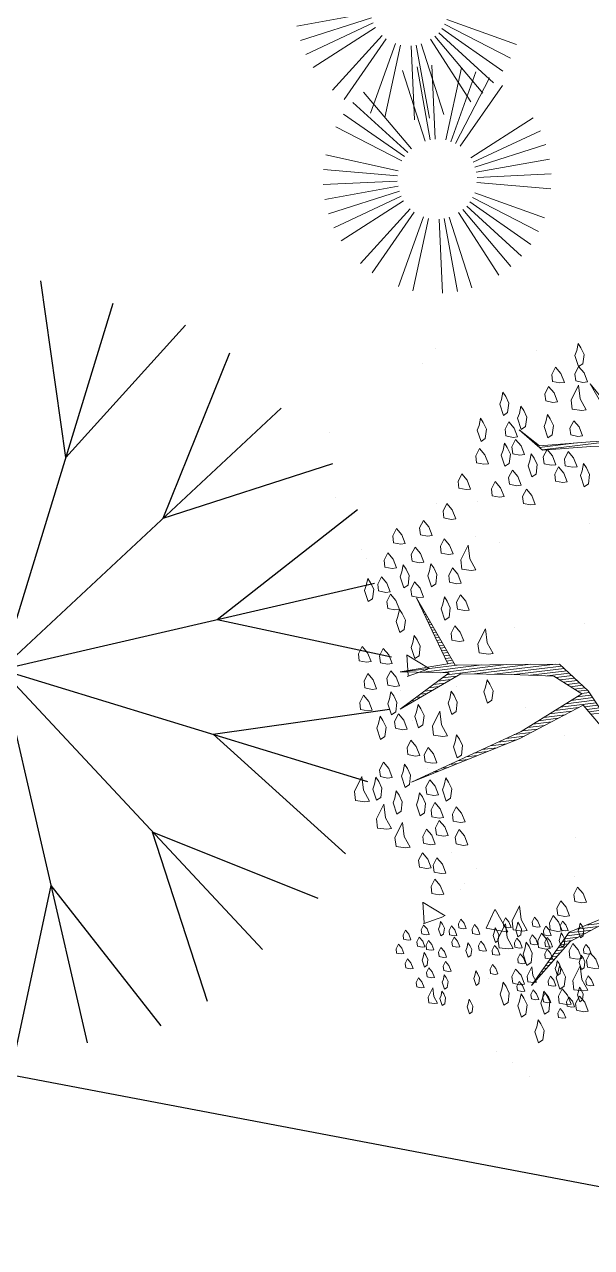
# Model space of a CAD drawing. Header units: millimetres. Extents: x 111 to 1506, y 14 to 566.
# Drawn here: x 293.841 to 295.296, y 77.073 to 80.212 of the extents above; entities that cross this region are included whole.
import ezdxf

# ---------------------------------------------------------------- set-up
doc = ezdxf.new("R2010")
doc.units = ezdxf.units.MM
doc.layers.add('ARBOLES', color=78, linetype='Continuous', lineweight=5)
doc.layers.add('PALMERAS114', color=114, linetype='Continuous', lineweight=5)
doc.layers.add('fer', color=8, linetype='Continuous')
doc.styles.add('ATTR', font='romans.shx', dxfattribs={"width": 0.8, "height": 2.52})

# ---------------------------------------------------------------- blocks, each defined once
blk = doc.blocks.new('*X16')
at = {"color": 0}
for p, q in [((17.2621, 17.82), (17.2622, 17.82)), ((16.9852, 17.68), (16.9856, 17.68)), ((16.9942, 17.67), (16.9956, 17.67)), ((17.0032, 17.66), (17.0056, 17.66)), ((17.0122, 17.65), (17.0156, 17.65)), ((17.0212, 17.64), (17.0256, 17.64)), ((17.0302, 17.63), (17.0356, 17.63)), ((17.0392, 17.62), (17.0456, 17.62)), ((17.0482, 17.61), (17.1861, 17.61)), ((17.0572, 17.6), (17.3444, 17.6)), ((16.5321, 17.11), (16.5325, 17.11)), ((16.5355, 17.1), (16.5367, 17.1)), ((16.5388, 17.09), (16.5409, 17.09)), ((16.5421, 17.08), (16.5451, 17.08)), ((16.5454, 17.07), (16.5493, 17.07)), ((16.5488, 17.06), (16.5535, 17.06)), ((16.5521, 17.05), (16.5577, 17.05)), ((16.5554, 17.04), (16.5619, 17.04)), ((16.5588, 17.03), (16.566, 17.03)), ((16.5621, 17.02), (16.5702, 17.02)), ((16.5654, 17.01), (16.5744, 17.01)), ((16.5688, 17), (16.5786, 17)), ((16.5721, 16.99), (16.5828, 16.99)), ((16.5754, 16.98), (16.587, 16.98)), ((16.5788, 16.97), (16.5912, 16.97)), ((16.5821, 16.96), (16.5954, 16.96)), ((16.5854, 16.95), (16.5996, 16.95)), ((16.5888, 16.94), (16.6038, 16.94)), ((16.5921, 16.93), (16.608, 16.93)), ((16.5954, 16.92), (16.6122, 16.92)), ((16.5988, 16.91), (16.6164, 16.91)), ((16.6021, 16.9), (16.6206, 16.9)), ((16.6054, 16.89), (16.6248, 16.89)), ((16.6088, 16.88), (16.629, 16.88)), ((16.443, 16.85), (16.6488, 16.85)), ((16.513, 16.84), (16.7388, 16.84)), ((16.583, 16.83), (16.8288, 16.83)), ((16.6121, 16.87), (16.6331, 16.87)), ((16.6154, 16.86), (16.6373, 16.86)), ((16.5531, 16.79), (16.5956, 16.79)), ((16.5708, 16.8), (16.6189, 16.8)), ((16.5885, 16.81), (16.6422, 16.81)), ((16.6062, 16.82), (16.9188, 16.82)), ((16.7083, 16.81), (17.0088, 16.81)), ((16.7816, 16.8), (17.0309, 16.8)), ((16.8532, 16.79), (17.0394, 16.79)), ((16.4647, 16.74), (16.4789, 16.74)), ((16.4824, 16.75), (16.5022, 16.75)), ((16.5001, 16.76), (16.5256, 16.76)), ((16.5178, 16.77), (16.5489, 16.77)), ((16.5355, 16.78), (16.5722, 16.78)), ((16.9132, 16.78), (17.0478, 16.78)), ((16.9732, 16.77), (17.0563, 16.77)), ((17.0054, 16.76), (17.0647, 16.76)), ((17.0177, 16.75), (17.0732, 16.75)), ((17.0299, 16.74), (17.0817, 16.74)), ((16.4293, 16.72), (16.4322, 16.72)), ((16.447, 16.73), (16.4556, 16.73)), ((17.0421, 16.73), (17.0901, 16.73)), ((17.0543, 16.72), (17.0986, 16.72)), ((17.0665, 16.71), (17.1071, 16.71)), ((17.0788, 16.7), (17.1155, 16.7)), ((17.0073, 16.65), (17.1413, 16.65)), ((17.0288, 16.66), (17.1363, 16.66)), ((17.0504, 16.67), (17.1313, 16.67)), ((17.0719, 16.68), (17.1263, 16.68)), ((17.091, 16.69), (17.1213, 16.69)), ((16.9211, 16.61), (16.995, 16.61)), ((16.9427, 16.62), (17.0214, 16.62)), ((16.9642, 16.63), (17.0477, 16.63)), ((16.9858, 16.64), (17.0741, 16.64)), ((17.0964, 16.64), (17.1463, 16.64)), ((17.1031, 16.63), (17.1513, 16.63)), ((17.1097, 16.62), (17.1563, 16.62)), ((17.1164, 16.61), (17.1613, 16.61)), ((16.7953, 16.56), (16.8632, 16.56)), ((16.8265, 16.57), (16.8895, 16.57)), ((16.8565, 16.58), (16.9159, 16.58)), ((16.8781, 16.59), (16.9423, 16.59)), ((16.8996, 16.6), (16.9686, 16.6)), ((16.6703, 16.52), (16.7201, 16.52)), ((16.7015, 16.53), (16.7578, 16.53)), ((16.7328, 16.54), (16.7955, 16.54)), ((16.764, 16.55), (16.8332, 16.55)), ((16.514, 16.47), (16.5317, 16.47)), ((16.5453, 16.48), (16.5693, 16.48)), ((16.5765, 16.49), (16.607, 16.49)), ((16.6078, 16.5), (16.6447, 16.5)), ((16.639, 16.51), (16.6824, 16.51)), ((16.4515, 16.45), (16.4563, 16.45)), ((16.4828, 16.46), (16.494, 16.46)), ((17.0041, 15.84), (17.0729, 15.84)), ((16.919, 15.8), (16.9701, 15.8)), ((16.9281, 15.81), (16.9958, 15.81)), ((16.9371, 15.82), (17.0215, 15.82)), ((16.9681, 15.83), (17.0472, 15.83)), ((16.8738, 15.75), (16.8965, 15.75)), ((16.8829, 15.76), (16.9077, 15.76)), ((16.8919, 15.77), (16.9189, 15.77)), ((16.9009, 15.78), (16.9301, 15.78)), ((16.91, 15.79), (16.9444, 15.79)), ((16.8376, 15.71), (16.8518, 15.71)), ((16.8467, 15.72), (16.863, 15.72)), ((16.8557, 15.73), (16.8742, 15.73)), ((16.8648, 15.74), (16.8853, 15.74)), ((16.7924, 15.66), (16.7959, 15.66)), ((16.8014, 15.67), (16.8071, 15.67)), ((16.8105, 15.68), (16.8183, 15.68)), ((16.8195, 15.69), (16.8295, 15.69)), ((16.8286, 15.7), (16.8406, 15.7)), ((16.7833, 15.65), (16.7848, 15.65))]:
    blk.add_line(p, q, dxfattribs=at)
blk = doc.blocks.new('E1E')
at = {"layer": 'ARBOLES', "ltscale": 0.2}
for p, q in [((96.0598, 59.5667), (96.0598, 59.5667)), ((96.122, 59.5391), (96.122, 59.5391)), ((96.1796, 59.5223), (96.1796, 59.5223)), ((96.2691, 59.314), (96.2691, 59.314)), ((96.5118, 59.2106), (96.4571, 59.1706)), ((96.5318, 59.147), (96.5092, 59.2067)), ((96.3122, 59.1036), (96.2542, 59.1583)), ((96.3217, 59.1674), (96.2544, 59.159)), ((96.3128, 59.1041), (96.322, 59.1672)), ((96.5311, 59.1477), (96.4538, 59.1674)), ((96.4248, 59.0542), (96.4248, 59.0542)), ((96.4334, 59.0761), (96.4334, 59.0761)), ((96.4042, 59.0005), (96.4042, 59.0005)), ((96.4916, 58.9742), (96.4916, 58.9742)), ((96.1089, 58.9342), (96.1089, 58.9342)), ((96.1395, 58.8197), (96.1395, 58.8197)), ((96.6386, 58.7496), (96.6386, 58.7496)), ((96.7277, 58.6218), (96.7277, 58.6218)), ((96.2657, 58.527), (96.2657, 58.527)), ((96.7897, 58.5418), (96.7897, 58.5418)), ((96.4032, 58.4799), (96.4032, 58.4799)), ((96.6289, 58.4788), (96.6289, 58.4788)), ((96.7825, 58.4946), (96.7278, 58.4546)), ((96.8025, 58.431), (96.78, 58.4907)), ((96.8019, 58.4317), (96.7246, 58.4514)), ((96.5104, 58.2531), (96.5104, 58.2531)), ((96.3063, 58.1771), (96.3063, 58.1771)), ((97.0096, 58.183), (97.0096, 58.183)), ((97.032, 58.1625), (97.032, 58.1625)), ((96.7075, 58.0206), (96.7075, 58.0206)), ((97.1546, 58.0293), (97.1546, 58.0293)), ((96.6306, 58.0145), (96.6306, 58.0145)), ((96.8535, 57.957), (96.8535, 57.957)), ((96.7329, 57.9133), (96.7329, 57.9133)), ((96.3831, 57.8787), (96.3831, 57.8787)), ((97.2321, 57.8433), (97.2321, 57.8433)), ((96.5308, 57.6837), (96.5308, 57.6837)), ((96.5309, 57.6553), (96.5309, 57.6553)), ((97.0189, 57.5576), (97.0189, 57.5576)), ((96.9955, 57.5021), (96.9955, 57.5021)), ((96.6945, 57.4157), (96.6945, 57.4157))]:
    blk.add_line(p, q, dxfattribs=at)
for points in [[(96.0834, 59.4127), (96.0842, 59.4286), (96.0632, 59.4582), (96.0531, 59.4459), (96.0581, 59.417), (96.0733, 59.4004), (96.0856, 59.3903)], [(96.3065, 59.4064), (96.307, 59.4164), (96.2939, 59.4349), (96.2876, 59.4272), (96.2907, 59.4091), (96.3002, 59.3988), (96.3079, 59.3924)], [(96.3942, 59.4065), (96.3946, 59.4164), (96.3815, 59.435), (96.3752, 59.4273), (96.3784, 59.4092), (96.3879, 59.3988), (96.3956, 59.3925)], [(96.4055, 59.4359), (96.4235, 59.439), (96.4308, 59.4228), (96.4254, 59.3912), (96.4145, 59.4155), (96.3973, 59.4323)], [(96.1572, 59.352), (96.1579, 59.3679), (96.1369, 59.3975), (96.1268, 59.3852), (96.1319, 59.3563), (96.1471, 59.3397), (96.1594, 59.3296)], [(96.4019, 59.3564), (96.4024, 59.3663), (96.3892, 59.3848), (96.3829, 59.3771), (96.3861, 59.3591), (96.3956, 59.3487), (96.4033, 59.3424)], [(96.4597, 59.4016), (96.4737, 59.4029), (96.4791, 59.3907), (96.4764, 59.3749), (96.4629, 59.3835), (96.4516, 59.398)], [(96.0138, 59.3638), (96.0278, 59.3651), (96.0333, 59.3529), (96.0306, 59.3371), (96.017, 59.3457), (96.0057, 59.3601)], [(96.0922, 59.323), (96.0929, 59.3389), (96.0719, 59.3686), (96.0618, 59.3563), (96.0669, 59.3274), (96.0821, 59.3107), (96.0944, 59.3006)], [(96.2201, 59.3333), (96.2208, 59.3492), (96.1999, 59.3788), (96.1897, 59.3665), (96.1948, 59.3376), (96.21, 59.321), (96.2223, 59.3108)], [(96.3125, 59.3165), (96.3129, 59.3265), (96.2998, 59.345), (96.2935, 59.3373), (96.2967, 59.3192), (96.3062, 59.3089), (96.3138, 59.3025)], [(96.438, 59.3627), (96.452, 59.3641), (96.4575, 59.3519), (96.4548, 59.3361), (96.4412, 59.3446), (96.4299, 59.3591)], [(96.5094, 59.3555), (96.5234, 59.3569), (96.5289, 59.3447), (96.5262, 59.3289), (96.5126, 59.3375), (96.5013, 59.3519)], [(95.9584, 59.3258), (95.9809, 59.328), (95.9895, 59.3085), (95.9852, 59.2832), (95.9635, 59.2969), (95.9454, 59.3201)], [(95.998, 59.3226), (96.0121, 59.324), (96.0175, 59.3118), (96.0148, 59.296), (96.0012, 59.3046), (95.9899, 59.319)], [(96.0156, 59.3201), (96.038, 59.3223), (96.0467, 59.3028), (96.0423, 59.2775), (96.0206, 59.2912), (96.0025, 59.3143)], [(96.0721, 59.3313), (96.0861, 59.3326), (96.0916, 59.3205), (96.0889, 59.3046), (96.0753, 59.3132), (96.064, 59.3277)], [(96.1101, 59.3336), (96.1241, 59.3349), (96.1295, 59.3227), (96.1268, 59.3069), (96.1133, 59.3155), (96.1019, 59.3299)], [(96.1593, 59.3214), (96.1733, 59.3228), (96.1788, 59.3106), (96.1761, 59.2948), (96.1625, 59.3033), (96.1512, 59.3178)], [(96.171, 59.3036), (96.1934, 59.3058), (96.2021, 59.2863), (96.1978, 59.261), (96.1761, 59.2747), (96.158, 59.2978)], [(96.3947, 59.3288), (96.4087, 59.3302), (96.4141, 59.318), (96.4114, 59.3022), (96.3979, 59.3107), (96.3866, 59.3252)], [(96.4815, 59.309), (96.4819, 59.3189), (96.4688, 59.3374), (96.4625, 59.3297), (96.4656, 59.3117), (96.4751, 59.3013), (96.4828, 59.295)], [(96.5497, 59.3199), (96.5637, 59.3212), (96.5691, 59.309), (96.5664, 59.2932), (96.5528, 59.3018), (96.5415, 59.3162)], [(95.978, 59.2644), (96.0069, 59.2695), (96.0185, 59.2435), (96.0099, 59.1929), (95.9925, 59.2319), (95.965, 59.2586)], [(95.9918, 59.2711), (95.9922, 59.2811), (95.9791, 59.2996), (95.9728, 59.2919), (95.9759, 59.2738), (95.9854, 59.2635), (95.9931, 59.2571)], [(96.0691, 59.2348), (96.0698, 59.2507), (96.0488, 59.2804), (96.0387, 59.2681), (96.0438, 59.2392), (96.059, 59.2225), (96.0713, 59.2124)], [(96.0717, 59.2775), (96.0857, 59.2789), (96.0912, 59.2667), (96.0885, 59.2509), (96.0749, 59.2594), (96.0636, 59.2739)], [(96.1318, 59.2848), (96.1499, 59.288), (96.1571, 59.2717), (96.1517, 59.2401), (96.1408, 59.2645), (96.1237, 59.2812)], [(96.2538, 59.2953), (96.2678, 59.2966), (96.2732, 59.2844), (96.2705, 59.2686), (96.2569, 59.2772), (96.2456, 59.2916)], [(96.3609, 59.2407), (96.3613, 59.2506), (96.3482, 59.2691), (96.3419, 59.2614), (96.3451, 59.2434), (96.3546, 59.233), (96.3622, 59.2267)], [(96.4209, 59.2918), (96.4349, 59.2931), (96.4404, 59.2809), (96.4377, 59.2651), (96.4241, 59.2737), (96.4128, 59.2881)], [(96.4643, 59.2819), (96.4783, 59.2832), (96.4837, 59.271), (96.481, 59.2552), (96.4675, 59.2638), (96.4562, 59.2782)], [(96.4941, 59.2805), (96.5081, 59.2819), (96.5136, 59.2697), (96.5109, 59.2539), (96.4973, 59.2625), (96.486, 59.2769)], [(96.5416, 59.2724), (96.5556, 59.2738), (96.561, 59.2616), (96.5583, 59.2458), (96.5447, 59.2544), (96.5334, 59.2688)], [(95.9606, 59.2427), (95.9746, 59.244), (95.98, 59.2318), (95.9773, 59.216), (95.9638, 59.2246), (95.9525, 59.239)], [(96.0808, 59.2134), (96.0812, 59.2233), (96.0681, 59.2418), (96.0618, 59.2341), (96.065, 59.2161), (96.0745, 59.2057), (96.0822, 59.1994)], [(96.1884, 59.1944), (96.1891, 59.2103), (96.1681, 59.24), (96.158, 59.2277), (96.1631, 59.1988), (96.1783, 59.1821), (96.1906, 59.172)], [(96.1815, 59.2387), (96.1955, 59.2401), (96.201, 59.2279), (96.1983, 59.2121), (96.1847, 59.2207), (96.1734, 59.2351)], [(96.2651, 59.237), (96.2791, 59.2384), (96.2845, 59.2262), (96.2818, 59.2104), (96.2683, 59.2189), (96.257, 59.2334)], [(96.3089, 59.237), (96.3229, 59.2384), (96.3284, 59.2262), (96.3257, 59.2104), (96.3121, 59.219), (96.3008, 59.2334)], [(96.3911, 59.2493), (96.4051, 59.2506), (96.4106, 59.2385), (96.4079, 59.2226), (96.3943, 59.2312), (96.383, 59.2457)], [(96.4607, 59.2023), (96.4612, 59.2123), (96.4481, 59.2308), (96.4418, 59.2231), (96.4449, 59.205), (96.4544, 59.1947), (96.4621, 59.1883)], [(96.4923, 59.2408), (96.5063, 59.2421), (96.5118, 59.2299), (96.5091, 59.2141), (96.4955, 59.2227), (96.4842, 59.2371)], [(95.965, 59.1885), (95.9875, 59.1907), (95.9961, 59.1712), (95.9918, 59.1459), (95.9701, 59.1596), (95.952, 59.1827)], [(96.0153, 59.1745), (96.0158, 59.1844), (96.0027, 59.2029), (95.9963, 59.1952), (95.9995, 59.1772), (96.009, 59.1668), (96.0167, 59.1605)], [(96.1061, 59.2003), (96.1201, 59.2017), (96.1255, 59.1895), (96.1228, 59.1736), (96.1093, 59.1822), (96.098, 59.1967)], [(96.2055, 59.1958), (96.2195, 59.1972), (96.2249, 59.185), (96.2222, 59.1692), (96.2087, 59.1778), (96.1974, 59.1922)], [(96.2368, 59.2082), (96.2658, 59.2133), (96.2773, 59.1873), (96.2687, 59.1367), (96.2513, 59.1757), (96.2238, 59.2024)], [(96.2941, 59.172), (96.2945, 59.1819), (96.2814, 59.2004), (96.2751, 59.1927), (96.2783, 59.1747), (96.2877, 59.1643), (96.2954, 59.158)], [(96.3428, 59.1937), (96.3568, 59.195), (96.3623, 59.1828), (96.3596, 59.167), (96.346, 59.1756), (96.3347, 59.1901)], [(96.3885, 59.1896), (96.4025, 59.191), (96.4079, 59.1788), (96.4052, 59.163), (96.3916, 59.1716), (96.3803, 59.186)], [(96.4097, 59.2186), (96.4237, 59.2199), (96.4291, 59.2077), (96.4264, 59.1919), (96.4129, 59.2005), (96.4016, 59.215)], [(95.9964, 59.1514), (96.0104, 59.1528), (96.0158, 59.1406), (96.0131, 59.1248), (95.9995, 59.1334), (95.9882, 59.1478)], [(96.0251, 59.1763), (96.0475, 59.1784), (96.0562, 59.1589), (96.0518, 59.1336), (96.0301, 59.1473), (96.012, 59.1705)], [(96.0949, 59.1271), (96.0953, 59.137), (96.0822, 59.1555), (96.0759, 59.1479), (96.0791, 59.1298), (96.0885, 59.1194), (96.0962, 59.1131)], [(96.1165, 59.166), (96.1305, 59.1673), (96.136, 59.1551), (96.1333, 59.1393), (96.1197, 59.1479), (96.1084, 59.1623)], [(96.127, 59.1749), (96.1494, 59.1771), (96.1581, 59.1575), (96.1538, 59.1322), (96.1321, 59.146), (96.114, 59.1691)], [(96.1626, 59.1719), (96.1766, 59.1732), (96.182, 59.161), (96.1793, 59.1452), (96.1658, 59.1538), (96.1545, 59.1682)], [(96.2326, 59.1349), (96.2331, 59.1448), (96.22, 59.1633), (96.2137, 59.1556), (96.2168, 59.1376), (96.2263, 59.1272), (96.234, 59.1209)], [(96.131, 59.1334), (96.145, 59.1348), (96.1504, 59.1226), (96.1477, 59.1068), (96.1342, 59.1154), (96.1229, 59.1298)], [(96.1721, 59.1177), (96.1861, 59.119), (96.1916, 59.1068), (96.1889, 59.091), (96.1753, 59.0996), (96.164, 59.114)], [(96.2116, 59.1424), (96.2405, 59.1475), (96.2521, 59.1215), (96.2434, 59.0709), (96.2261, 59.1099), (96.1986, 59.1366)], [(96.257, 59.1457), (96.271, 59.1471), (96.2765, 59.1349), (96.2738, 59.1191), (96.2602, 59.1277), (96.2489, 59.1421)], [(96.047, 59.0814), (96.0475, 59.0914), (96.0343, 59.1099), (96.028, 59.1022), (96.0312, 59.0841), (96.0407, 59.0737), (96.0484, 59.0674)], [(96.0858, 59.1036), (96.0999, 59.105), (96.1053, 59.0928), (96.1026, 59.077), (96.089, 59.0855), (96.0777, 59.1)], [(96.1082, 59.112), (96.1306, 59.1142), (96.1393, 59.0946), (96.135, 59.0693), (96.1133, 59.0831), (96.0952, 59.1062)], [(96.4906, 59.1108), (96.5131, 59.113), (96.5217, 59.0935), (96.5174, 59.0682), (96.4957, 59.0819), (96.4776, 59.105)], [(96.0996, 59.0614), (96.122, 59.0635), (96.1307, 59.044), (96.1264, 59.0187), (96.1047, 59.0324), (96.0866, 59.0556)], [(96.5037, 59.0465), (96.5261, 59.0486), (96.5348, 59.0291), (96.5305, 59.0038), (96.5088, 59.0176), (96.4907, 59.0407)], [(96.5514, 59.0443), (96.5738, 59.0465), (96.5825, 59.027), (96.5782, 59.0017), (96.5565, 59.0154), (96.5384, 59.0385)], [(96.062, 59.0057), (96.0845, 59.0079), (96.0931, 58.9883), (96.0888, 58.963), (96.0671, 58.9768), (96.049, 58.9999)], [(96.6324, 59.0025), (96.6613, 59.0075), (96.6729, 58.9815), (96.6643, 58.9309), (96.6469, 58.9699), (96.6194, 58.9967)], [(96.5609, 58.9706), (96.5833, 58.9728), (96.592, 58.9533), (96.5876, 58.928), (96.5659, 58.9417), (96.5479, 58.9648)], [(96.704, 58.9642), (96.7329, 58.9693), (96.7445, 58.9433), (96.7359, 58.8926), (96.7185, 58.9317), (96.691, 58.9584)], [(96.464, 58.9431), (96.4864, 58.9452), (96.4951, 58.9257), (96.4908, 58.9004), (96.4691, 58.9141), (96.451, 58.9373)], [(96.5305, 58.9337), (96.5529, 58.9359), (96.5616, 58.9164), (96.5573, 58.8911), (96.5356, 58.9048), (96.5175, 58.9279)], [(96.6383, 58.8492), (96.639, 58.8651), (96.618, 58.8947), (96.6079, 58.8824), (96.613, 58.8535), (96.6282, 58.8369), (96.6405, 58.8268)], [(96.7091, 58.8652), (96.7098, 58.8811), (96.6889, 58.9107), (96.6787, 58.8984), (96.6838, 58.8695), (96.699, 58.8529), (96.7113, 58.8428)], [(96.7814, 58.8428), (96.7821, 58.8587), (96.7612, 58.8883), (96.7511, 58.876), (96.7561, 58.8471), (96.7713, 58.8305), (96.7836, 58.8204)], [(96.7937, 58.9028), (96.8226, 58.9079), (96.8342, 58.8819), (96.8255, 58.8313), (96.8082, 58.8703), (96.7807, 58.897)], [(96.493, 58.878), (96.5154, 58.8802), (96.5241, 58.8607), (96.5198, 58.8354), (96.4981, 58.8491), (96.48, 58.8722)], [(96.5602, 58.8846), (96.5826, 58.8868), (96.5913, 58.8672), (96.587, 58.8419), (96.5653, 58.8557), (96.5472, 58.8788)], [(96.5747, 58.7819), (96.5754, 58.7978), (96.5545, 58.8275), (96.5443, 58.8152), (96.5494, 58.7863), (96.5646, 58.7696), (96.5769, 58.7595)], [(96.5957, 58.8224), (96.6181, 58.8246), (96.6268, 58.8051), (96.6224, 58.7798), (96.6007, 58.7935), (96.5827, 58.8166)], [(96.7085, 58.7791), (96.7092, 58.795), (96.6882, 58.8247), (96.6781, 58.8124), (96.6832, 58.7835), (96.6984, 58.7668), (96.7107, 58.7567)], [(96.7482, 58.8124), (96.7706, 58.8146), (96.7793, 58.7951), (96.775, 58.7698), (96.7533, 58.7835), (96.7352, 58.8066)], [(96.6297, 58.7285), (96.6521, 58.7307), (96.6608, 58.7111), (96.6565, 58.6858), (96.6348, 58.6996), (96.6167, 58.7227)], [(96.6868, 58.7227), (96.7092, 58.7249), (96.7179, 58.7054), (96.7136, 58.6801), (96.6919, 58.6938), (96.6738, 58.7169)], [(96.8242, 58.6592), (96.8249, 58.6751), (96.8039, 58.7047), (96.7938, 58.6924), (96.7989, 58.6635), (96.8141, 58.6469), (96.8264, 58.6368)], [(96.5813, 58.6446), (96.582, 58.6605), (96.5611, 58.6901), (96.551, 58.6778), (96.556, 58.6489), (96.5712, 58.6323), (96.5835, 58.6222)], [(96.6225, 58.6396), (96.6515, 58.6446), (96.663, 58.6186), (96.6544, 58.568), (96.637, 58.607), (96.6095, 58.6338)], [(96.7223, 58.5905), (96.7231, 58.6064), (96.7021, 58.636), (96.692, 58.6237), (96.697, 58.5948), (96.7122, 58.5782), (96.7245, 58.5681)], [(96.7476, 58.6563), (96.77, 58.6585), (96.7787, 58.6389), (96.7744, 58.6136), (96.7527, 58.6274), (96.7346, 58.6505)], [(96.8676, 58.6318), (96.89, 58.634), (96.8987, 58.6144), (96.8944, 58.5891), (96.8727, 58.6029), (96.8546, 58.626)], [(96.8142, 58.5768), (96.8149, 58.5927), (96.7939, 58.6223), (96.7838, 58.61), (96.7889, 58.5811), (96.804, 58.5645), (96.8163, 58.5544)], [(96.6364, 58.521), (96.6371, 58.5369), (96.6161, 58.5665), (96.606, 58.5542), (96.6111, 58.5253), (96.6263, 58.5087), (96.6385, 58.4986)], [(96.8742, 58.5645), (96.8966, 58.5667), (96.9053, 58.5472), (96.9009, 58.5219), (96.8792, 58.5356), (96.8612, 58.5588)], [(96.8091, 58.5356), (96.8315, 58.5378), (96.8402, 58.5183), (96.8359, 58.493), (96.8142, 58.5067), (96.7961, 58.5298)], [(96.541, 58.4552), (96.5417, 58.4711), (96.5207, 58.5007), (96.5106, 58.4884), (96.5157, 58.4595), (96.5309, 58.4429), (96.5432, 58.4328)], [(96.8511, 58.4763), (96.8735, 58.4785), (96.8822, 58.459), (96.8779, 58.4337), (96.8562, 58.4474), (96.8381, 58.4705)], [(96.9154, 58.4894), (96.9378, 58.4916), (96.9465, 58.4721), (96.9422, 58.4468), (96.9205, 58.4605), (96.9024, 58.4836)], [(96.7962, 58.3896), (96.7969, 58.4055), (96.7759, 58.4351), (96.7658, 58.4228), (96.7709, 58.3939), (96.7861, 58.3773), (96.7984, 58.3671)], [(96.562, 58.3554), (96.5909, 58.3605), (96.6025, 58.3345), (96.5939, 58.2839), (96.5765, 58.3229), (96.549, 58.3496)], [(96.8635, 58.326), (96.8642, 58.3419), (96.8432, 58.3715), (96.8331, 58.3592), (96.8382, 58.3303), (96.8534, 58.3137), (96.8657, 58.3036)], [(96.6603, 58.3446), (96.6828, 58.3468), (96.6914, 58.3273), (96.6871, 58.302), (96.6654, 58.3157), (96.6473, 58.3388)], [(96.7421, 58.2486), (96.7428, 58.2645), (96.7218, 58.2941), (96.7117, 58.2818), (96.7168, 58.2529), (96.732, 58.2363), (96.7443, 58.2261)], [(96.8787, 58.3094), (96.9011, 58.3116), (96.9098, 58.292), (96.9055, 58.2667), (96.8838, 58.2805), (96.8657, 58.3036)], [(96.985, 58.2632), (96.9857, 58.2791), (96.9647, 58.3087), (96.9546, 58.2964), (96.9597, 58.2675), (96.9749, 58.2509), (96.9872, 58.2408)], [(96.672, 58.2485), (96.6944, 58.2507), (96.7031, 58.2312), (96.6988, 58.2059), (96.6771, 58.2196), (96.659, 58.2427)], [(96.8187, 58.2515), (96.8411, 58.2537), (96.8498, 58.2342), (96.8455, 58.2089), (96.8238, 58.2226), (96.8057, 58.2457)], [(96.9214, 58.266), (96.9438, 58.2682), (96.9525, 58.2487), (96.9481, 58.2234), (96.9264, 58.2371), (96.9084, 58.2602)], [(96.8116, 58.1626), (96.8123, 58.1785), (96.7913, 58.2081), (96.7812, 58.1958), (96.7863, 58.1669), (96.8014, 58.1503), (96.8137, 58.1402)], [(96.8925, 58.1908), (96.8932, 58.2067), (96.8722, 58.2364), (96.8621, 58.2241), (96.8672, 58.1951), (96.8824, 58.1785), (96.8947, 58.1684)], [(96.7197, 58.1762), (96.7422, 58.1784), (96.7508, 58.1589), (96.7465, 58.1336), (96.7248, 58.1473), (96.7067, 58.1705)], [(96.9243, 58.1894), (96.9467, 58.1916), (96.9554, 58.1721), (96.9511, 58.1468), (96.9294, 58.1605), (96.9113, 58.1836)], [(96.8492, 58.1481), (96.8716, 58.1503), (96.8803, 58.1308), (96.8759, 58.1055), (96.8542, 58.1192), (96.8362, 58.1423)], [(96.6887, 58.1235), (96.7176, 58.1285), (96.7292, 58.1025), (96.7206, 58.0519), (96.7032, 58.0909), (96.6757, 58.1177)], [(96.7704, 58.0975), (96.7928, 58.0997), (96.8015, 58.0802), (96.7972, 58.0549), (96.7755, 58.0686), (96.7574, 58.0917)], [(96.9208, 58.1099), (96.9432, 58.1121), (96.9518, 58.0926), (96.9475, 58.0672), (96.9258, 58.081), (96.9077, 58.1041)], [(96.8485, 58.0621), (96.8709, 58.0643), (96.8796, 58.0448), (96.8753, 58.0195), (96.8536, 58.0332), (96.8355, 58.0563)], [(96.7943, 57.9912), (96.8167, 57.9934), (96.8254, 57.9739), (96.8211, 57.9486), (96.7994, 57.9623), (96.7813, 57.9854)], [(96.5725, 57.8769), (96.5949, 57.879), (96.6036, 57.8595), (96.5993, 57.8342), (96.5776, 57.848), (96.5595, 57.8711)], [(96.6715, 57.882), (96.6939, 57.8842), (96.7026, 57.8647), (96.6983, 57.8394), (96.6766, 57.8531), (96.6585, 57.8762)], [(96.7771, 57.89), (96.7995, 57.8922), (96.8082, 57.8727), (96.8038, 57.8474), (96.7821, 57.8611), (96.764, 57.8842)], [(96.6311, 57.8328), (96.6535, 57.835), (96.6622, 57.8155), (96.6578, 57.7902), (96.6362, 57.8039), (96.6181, 57.827)], [(96.6145, 57.7475), (96.6152, 57.7634), (96.5942, 57.793), (96.5841, 57.7807), (96.5892, 57.7518), (96.6044, 57.7352), (96.6167, 57.7251)], [(96.7475, 57.7989), (96.7699, 57.8011), (96.7786, 57.7816), (96.7743, 57.7563), (96.7526, 57.77), (96.7345, 57.7931)], [(96.4511, 57.7293), (96.4519, 57.7452), (96.4309, 57.7748), (96.4208, 57.7625), (96.4258, 57.7336), (96.441, 57.717), (96.4533, 57.7069)], [(96.4981, 57.7814), (96.5205, 57.7836), (96.5292, 57.7641), (96.5249, 57.7388), (96.5032, 57.7525), (96.4851, 57.7756)], [(96.7034, 57.7403), (96.7041, 57.7562), (96.6832, 57.7859), (96.673, 57.7736), (96.6781, 57.7446), (96.6933, 57.728), (96.7056, 57.7179)], [(96.483, 57.7279), (96.5054, 57.7301), (96.5141, 57.7106), (96.5097, 57.6853), (96.488, 57.699), (96.4699, 57.7221)], [(96.5473, 57.7409), (96.5697, 57.7431), (96.5784, 57.7236), (96.5741, 57.6983), (96.5524, 57.712), (96.5343, 57.7351)], [(96.6492, 57.7396), (96.6716, 57.7417), (96.6803, 57.7222), (96.676, 57.6969), (96.6543, 57.7107), (96.6362, 57.7338)], [(96.7967, 57.6883), (96.7974, 57.7042), (96.7764, 57.7339), (96.7663, 57.7216), (96.7714, 57.6927), (96.7866, 57.676), (96.7989, 57.6659)], [(96.6854, 57.6933), (96.7078, 57.6955), (96.7165, 57.676), (96.7122, 57.6507), (96.6905, 57.6644), (96.6724, 57.6875)], [(96.6023, 57.6174), (96.603, 57.6333), (96.582, 57.6629), (96.5719, 57.6506), (96.577, 57.6217), (96.5922, 57.6051), (96.6045, 57.595)], [(96.6883, 57.6167), (96.689, 57.6326), (96.6681, 57.6622), (96.6579, 57.6499), (96.663, 57.621), (96.6782, 57.6044), (96.6905, 57.5943)], [(96.4946, 57.6317), (96.517, 57.6339), (96.5257, 57.6144), (96.5214, 57.5891), (96.4997, 57.6028), (96.4816, 57.626)], [(96.7541, 57.5914), (96.7548, 57.6073), (96.7339, 57.637), (96.7237, 57.6247), (96.7288, 57.5958), (96.744, 57.5791), (96.7563, 57.569)], [(96.5069, 57.5515), (96.5358, 57.5566), (96.5474, 57.5306), (96.5388, 57.48), (96.5214, 57.519), (96.4939, 57.5457)], [(96.5995, 57.5537), (96.6219, 57.5559), (96.6306, 57.5364), (96.6262, 57.5111), (96.6045, 57.5248), (96.5865, 57.548)], [(96.5966, 57.4901), (96.619, 57.4923), (96.6277, 57.4728), (96.6234, 57.4475), (96.6017, 57.4612), (96.5836, 57.4843)], [(96.5287, 57.4677), (96.5511, 57.4699), (96.5598, 57.4503), (96.5555, 57.425), (96.5338, 57.4388), (96.5157, 57.4619)], [(96.5757, 57.3795), (96.5764, 57.3954), (96.5555, 57.425), (96.5453, 57.4127), (96.5504, 57.3838), (96.5656, 57.3672), (96.5779, 57.3571)]]:
    blk.add_lwpolyline(points, close=True, dxfattribs=at)
for points in [[(96.1362, 58.4542), (96.2345, 58.3733), (96.3437, 58.3206), (96.6509, 58.4184), (96.8252, 58.2544), (96.6733, 58.4206), (96.807, 58.4879), (96.6617, 58.4466), (96.7737, 58.5977), (96.6263, 58.4386), (96.4745, 58.3944), (96.3488, 58.3618), (96.2512, 58.3884), (96.3956, 58.5541), (96.6745, 58.803), (96.3934, 58.5765), (96.2367, 58.421), (96.1282, 58.4896)], [(95.9702, 59.0193), (96.0728, 59.104), (96.1356, 59.2956), (96.0612, 59.13), (95.9644, 59.0324)], [(96.3732, 57.5543), (96.5063, 57.4655), (96.3594, 57.6027), (96.4534, 57.6368), (96.5994, 57.694), (96.6746, 57.6651), (96.5871, 57.7041), (96.4476, 57.6498), (96.3442, 57.6194)]]:
    blk.add_lwpolyline(points, dxfattribs=at)
at = {"layer": 'ARBOLES', "ltscale": 0.2, "xscale": 0.8372139817761642, "yscale": 0.8372139817761642, "zscale": 0.8372139817761642, "rotation": 204.0028523145856}
blk.add_blockref('*X16', (103.6395, 76.9735), dxfattribs=at)
blk = doc.blocks.new('rr')
at = {"layer": 'fer', "color": 97}
for p, q in [((1376.0415, 206.5969), (1375.8475, 207.0109)), ((1376.0415, 206.5969), (1375.8475, 207.0109)), ((1376.0415, 206.0276), (1376.0415, 207.0109)), ((1376.0415, 206.5969), (1376.2356, 207.0109)), ((1376.0415, 206.0276), (1376.0415, 207.0109)), ((1376.0415, 206.5969), (1376.2356, 207.0109)), ((1375.7569, 206.5206), (1375.718, 206.9762)), ((1375.7569, 206.5206), (1375.718, 206.9762)), ((1376.3262, 206.5206), (1376.3651, 206.9762)), ((1376.3262, 206.5206), (1376.3651, 206.9762)), ((1376.0415, 206.0276), (1375.5499, 206.8792)), ((1376.0415, 206.0276), (1375.5499, 206.8792)), ((1376.0415, 206.0276), (1376.5332, 206.8792)), ((1376.0415, 206.0276), (1376.5332, 206.8792)), ((1375.7569, 206.5206), (1375.3818, 206.7821)), ((1375.7569, 206.5206), (1375.3818, 206.7821)), ((1376.3262, 206.5206), (1376.7013, 206.7821)), ((1376.3262, 206.5206), (1376.7013, 206.7821)), ((1375.5485, 206.3122), (1375.287, 206.6873)), ((1375.5485, 206.3122), (1375.287, 206.6873)), ((1376.5346, 206.3122), (1376.7961, 206.6873)), ((1376.5346, 206.3122), (1376.7961, 206.6873)), ((1376.0415, 206.0276), (1375.19, 206.5193)), ((1376.0415, 206.0276), (1375.19, 206.5193)), ((1376.0415, 206.0276), (1376.8931, 206.5193)), ((1376.0415, 206.0276), (1376.8931, 206.5193)), ((1375.5485, 206.3122), (1375.0929, 206.3512)), ((1375.5485, 206.3122), (1375.0929, 206.3512)), ((1376.5346, 206.3122), (1376.9902, 206.3512)), ((1376.5346, 206.3122), (1376.9902, 206.3512)), ((1375.4723, 206.0276), (1375.0582, 206.2217)), ((1375.4723, 206.0276), (1375.0582, 206.2217)), ((1376.0415, 206.0276), (1375.0582, 206.0276)), ((1375.4723, 206.0276), (1375.0582, 205.8335)), ((1376.0415, 206.0276), (1375.0582, 206.0276)), ((1375.4723, 206.0276), (1375.0582, 205.8335))]:
    blk.add_line(p, q, dxfattribs=at)
blk = doc.blocks.new('EVG7')
for p, q in [((-3.91, 19.67), (-9.01, 58.4)), ((1.55, 19.67), (6.65, 58.4)), ((-9.21, 18.3), (-24.14, 54.35)), ((-6.59, 19.1), (-16.71, 56.87)), ((4.23, 19.1), (14.35, 56.87)), ((6.85, 18.3), (21.78, 54.35)), ((-13.82, 15.38), (-37.7, 46.51)), ((-11.62, 16.99), (-31.18, 50.87)), ((9.26, 16.99), (28.82, 50.87)), ((-16, 13.74), (-43.6, 41.34)), ((-17.84, 11.7), (-48.78, 35.44)), ((15.48, 11.7), (46.42, 35.44)), ((17.04, 9.43), (50.78, 28.91)), ((-20.59, 6.96), (-56.61, 21.87)), ((18.24, 6.96), (54.25, 21.87)), ((-21.61, 4.39), (-59.13, 14.44)), ((19.8, 1.68), (58.31, 6.74)), ((-22.19, -1.09), (-61.18, -1.09)), ((-22.16, -3.85), (-60.66, -8.92)), ((19.8, -3.85), (58.31, -8.92)), ((19.83, -1.09), (58.82, -1.09)), ((-20.59, -9.13), (-56.61, -24.05)), ((-19.4, -11.61), (-53.14, -31.09)), ((19.25, -6.56), (56.78, -16.62)), ((-17.84, -13.87), (-48.78, -37.61)), ((-13.82, -17.56), (-37.7, -48.69)), ((-11.62, -19.17), (-31.18, -53.05)), ((9.26, -19.17), (28.82, -53.05)), ((11.46, -17.56), (35.35, -48.69)), ((13.64, -15.91), (41.25, -43.51)), ((15.48, -13.87), (46.42, -37.61)), ((-9.21, -20.47), (-24.14, -56.52)), ((-6.59, -21.27), (-16.71, -59.04)), ((-3.91, -21.84), (-9.01, -60.57)), ((-1.18, -22.12), (-1.18, -61.09)), ((4.23, -21.27), (14.35, -59.04)), ((6.85, -20.47), (21.78, -56.52))]:
    blk.add_line(p, q)
at = {"style": 'ATTR', "width": 0.8, "flags": 9}
blk.add_attdef('ESTCODE', (0, 0), '', height=0.7, dxfattribs=at)

msp = doc.modelspace()

# ---------------------------------------------------------------- linework, layer by layer
msp.add_line((323.48801, 71.89054), (200.7159, 95.15598))

# ---------------------------------------------------------------- block references
at = {"lineweight": 100, "rotation": 253.0024052467934}
msp.add_blockref('rr', (499.01344, 1454.71708), dxfattribs=at)
at = {"layer": 'ARBOLES', "color": 0, "xscale": 0.8310831642732953, "yscale": 0.8310831642732953, "zscale": 0.8310831642732953, "rotation": 163.0024052467934}
msp.add_blockref('E1E', (385.95492, 101.51581), dxfattribs=at)
at = {"layer": 'PALMERAS114', "extrusion": (0, 0, -1), "xscale": -0.004880888891868356, "yscale": 0.004880888891718753, "zscale": -0.004880888891868356, "rotation": 289.8329542831356}
for p in [(-294.8252, 80.26703), (-294.89703, 79.82215)]:
    msp.add_blockref('EVG7', p, dxfattribs=at)

doc.saveas('drawing.dxf')
